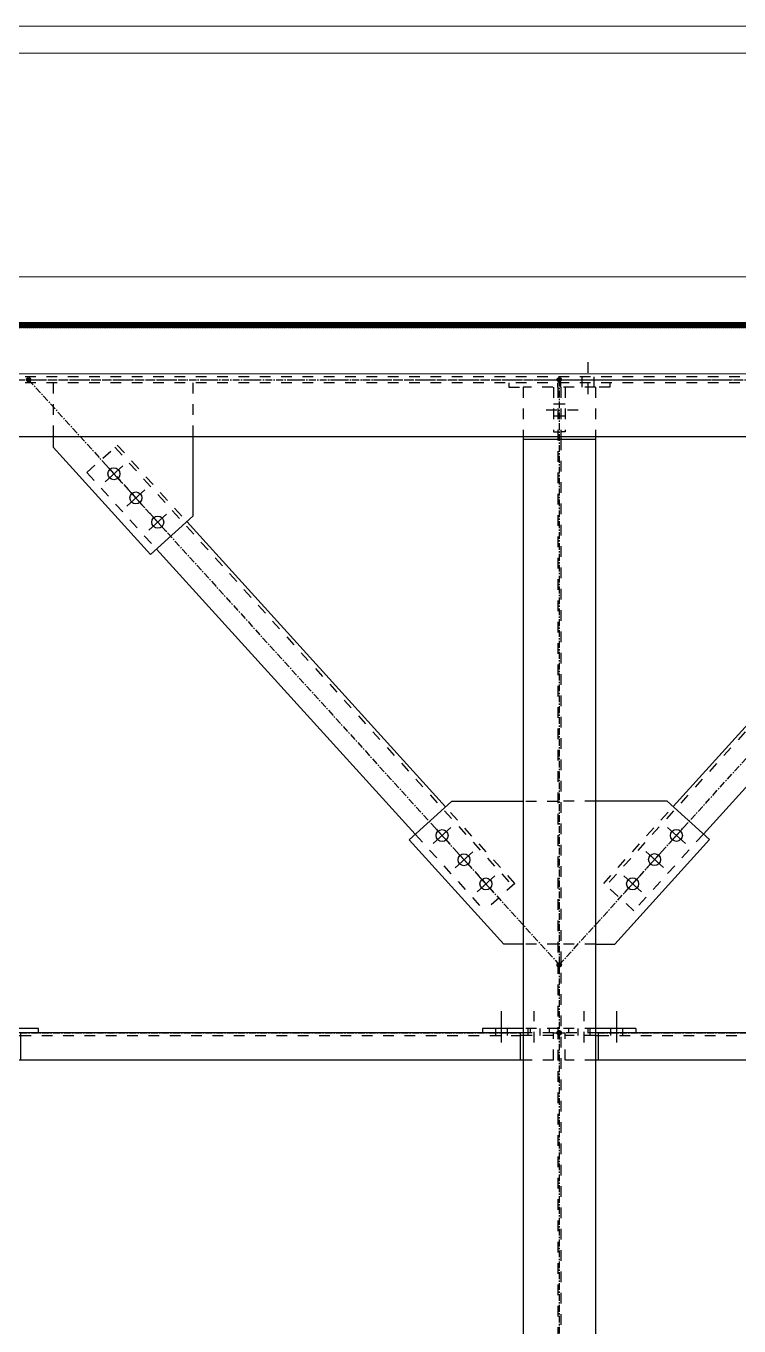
# Model space of a CAD drawing. Header units: inches. Extents: x 209270 to 234360, y -180214 to -150194.
# Drawn here: x 220432 to 221742, y -157102 to -154714 of the extents above; entities that cross this region are included whole.
import ezdxf

# ---------------------------------------------------------------- set-up
doc = ezdxf.new("R2010")
doc.units = ezdxf.units.IN
doc.header["$LTSCALE"] = 10
doc.header["$MEASUREMENT"] = 0
for name, pattern in [('CENTER', [2, 1.25, -0.25, 0.25, -0.25]), ('DXK_LINE_DOT2', [3.9198, 1.9599, -1.9599]), ('DXK_LINE_DOT5', [7.8785, 2.979, -0.9799, 0.9799, -0.9799, 0.9799, -0.9799]), ('HIDDEN', [0.375, 0.25, -0.125])]:
    doc.linetypes.add(name, pattern=pattern)
for name, color, linetype in [('_STR_0', 5, 'Continuous'), ('_STR_1', 5, 'Continuous'), ('_STR_2', 5, 'Continuous'), ('_STR_4', 5, 'Continuous')]:
    doc.layers.add(name, color=color, linetype=linetype)
for name, color, linetype, lineweight in [('CEN', 1, 'CENTER', 9), ('handrail', 1, 'FENCELINE1', 9), ('HIDDEN', 1, 'HIDDEN', 9), ('MAIN OBJECT', 1, 'Continuous', 18), ('Sheeting', 1, 'Continuous', 0)]:
    doc.layers.add(name, color=color, linetype=linetype, lineweight=lineweight)
doc.linetypes.add('FENCELINE1', pattern='A,0.25,-0.1,[133,arial.ttf,S=0.1,R=0,X=-0.1,Y=0],-0.1,1', length=1.45)

# ---------------------------------------------------------------- blocks, each defined once
blk = doc.blocks.new('GridLine-116860372-116908 - 114867')
at = {"layer": '_STR_2', "linetype": 'DXK_LINE_DOT5'}
blk.add_line((211379.7, -155363.7), (228961.1, -155363.7), dxfattribs=at)
blk = doc.blocks.new('Part-116860372-114967 - 114867')
at = {"layer": '_STR_4', "linetype": 'Continuous'}
for points in [[(221411.9, -155367.7, -1), (221411.9, -155359.7, -1)], [(221411.9, -157367.7, -1), (221411.9, -157359.7, -1)]]:
    blk.add_hatch(color=256, dxfattribs=at).paths.add_polyline_path(points)
at = {"layer": '_STR_1', "linetype": 'DXK_LINE_DOT2'}
for p, q in [((221345.3, -155377.1), (221345.3, -155468.7)), ((221478.5, -155377.1), (221345.3, -155377.1)), ((221409, -155377.1), (221409, -156555.7)), ((221414.7, -155377.1), (221414.7, -155468.7)), ((221478.5, -155377.1), (221478.5, -155468.7)), ((221414.7, -155473.7), (221414.7, -157275.8)), ((221409, -156555.7), (221409, -157275.8)), ((221345.3, -157280.8), (221345.3, -157352.3)), ((221409, -157280.8), (221409, -157352.3)), ((221414.7, -157280.8), (221414.7, -157352.3)), ((221478.5, -157280.8), (221478.5, -157352.3)), ((221478.5, -157352.3), (221345.3, -157352.3))]:
    blk.add_line(p, q, dxfattribs=at)
at = {"layer": '_STR_2', "linetype": 'Continuous'}
for p, q in [((221345.3, -155468.7), (221345.3, -157280.8)), ((221478.5, -155473.7), (221345.3, -155473.7)), ((221409, -155468.7), (221409, -155473.7)), ((221414.7, -155468.7), (221414.7, -155473.7)), ((221478.5, -155468.7), (221478.5, -157280.8)), ((221478.5, -157275.8), (221345.3, -157275.8)), ((221409, -157275.8), (221409, -157280.8)), ((221414.7, -157275.8), (221414.7, -157280.8))]:
    blk.add_line(p, q, dxfattribs=at)
at = {"layer": '_STR_4', "linetype": 'CENTER'}
blk.add_line((221411.9, -155363.7), (221411.9, -157363.7), dxfattribs=at)
at = {"layer": '_STR_4', "linetype": 'Continuous'}
for centre in [(221411.9, -155363.7), (221411.9, -157363.7)]:
    blk.add_circle(centre, 4, dxfattribs=at)
blk = doc.blocks.new('Part-116860372-114888 - 114867')
at = {"layer": '_STR_1', "linetype": 'DXK_LINE_DOT2'}
for p, q in [((225232.5, -155358.3), (217317.9, -155358.3)), ((225232.5, -155369.1), (217317.9, -155369.1))]:
    blk.add_line(p, q, dxfattribs=at)
at = {"layer": '_STR_2', "linetype": 'Continuous'}
for p, q in [((219601.9, -155258.7), (225232.5, -155258.7)), ((225232.5, -155468.7), (219601.9, -155468.7))]:
    blk.add_line(p, q, dxfattribs=at)
at = {"layer": '_STR_4', "linetype": 'CENTER'}
blk.add_line((217011.9, -155363.7), (225511.9, -155363.7), dxfattribs=at)
blk = doc.blocks.new('Part-116860372-116075 - 114867')
at = {"layer": '_STR_1', "linetype": 'DXK_LINE_DOT2'}
for p, q in [((220482, -155369.1), (220482, -155468.7)), ((220738.5, -155369.1), (220738.5, -155468.7))]:
    blk.add_line(p, q, dxfattribs=at)
at = {"layer": '_STR_2', "linetype": 'Continuous'}
for p, q in [((220482, -155468.7), (220482, -155487.8)), ((220738.5, -155468.7), (220738.5, -155614.3)), ((220482, -155487.8), (220660.7, -155684.9)), ((220660.7, -155684.9), (220738.5, -155614.3))]:
    blk.add_line(p, q, dxfattribs=at)
blk = doc.blocks.new('Part-116860372-115060 - 114867')
at = {"layer": '_STR_4', "linetype": 'Continuous'}
for points in [[(220311.9, -156567.7, -1), (220311.9, -156559.7, -1)], [(221411.9, -156567.7, -1), (221411.9, -156559.7, -1)]]:
    blk.add_hatch(color=256, dxfattribs=at).paths.add_polyline_path(points)
at = {"layer": '_STR_1', "linetype": 'DXK_LINE_DOT2'}
for p, q in [((220421.9, -156563.7), (220325.3, -156563.7)), ((220325.3, -156613.7), (220325.3, -156563.7)), ((220416.9, -156568.7), (220325.3, -156568.7)), ((220421.9, -156568.7), (221340.3, -156568.7)), ((221401, -156563.7), (221340.3, -156563.7)), ((221401, -156568.7), (221345.3, -156568.7)), ((221401, -156613.7), (221401, -156563.7)), ((220416.9, -156613.7), (220325.3, -156613.7)), ((221401, -156613.7), (221340.3, -156613.7))]:
    blk.add_line(p, q, dxfattribs=at)
at = {"layer": '_STR_2', "linetype": 'Continuous'}
for p, q in [((220416.9, -156568.7), (220421.9, -156568.7)), ((221340.3, -156563.7), (220421.9, -156563.7)), ((220421.9, -156563.7), (220421.9, -156613.7)), ((221340.3, -156563.7), (221340.3, -156613.7)), ((221345.3, -156568.7), (221340.3, -156568.7)), ((221345.3, -156613.7), (220416.9, -156613.7))]:
    blk.add_line(p, q, dxfattribs=at)
at = {"layer": '_STR_4', "linetype": 'CENTER'}
for p, q in [((220311.9, -156563.7), (220325.3, -156563.7)), ((220421.9, -156563.7), (221340.3, -156563.7)), ((221401, -156563.7), (221411.9, -156563.7))]:
    blk.add_line(p, q, dxfattribs=at)
at = {"layer": '_STR_4', "linetype": 'Continuous'}
for centre in [(220311.9, -156563.7), (221411.9, -156563.7)]:
    blk.add_circle(centre, 4, dxfattribs=at)
blk = doc.blocks.new('Part-116860372-115061 - 114867')
at = {"layer": '_STR_4', "linetype": 'Continuous'}
for points in [[(221411.9, -156567.7, -1), (221411.9, -156559.7, -1)], [(222511.9, -156567.7, -1), (222511.9, -156559.7, -1)]]:
    blk.add_hatch(color=256, dxfattribs=at).paths.add_polyline_path(points)
at = {"layer": '_STR_1', "linetype": 'DXK_LINE_DOT2'}
for p, q in [((221483.5, -156563.7), (221422.7, -156563.7)), ((221422.7, -156613.7), (221422.7, -156563.7)), ((221478.5, -156568.7), (221422.7, -156568.7)), ((221483.5, -156568.7), (222440.3, -156568.7)), ((222501, -156563.7), (222440.3, -156563.7)), ((222501, -156568.7), (222445.3, -156568.7)), ((222501, -156613.7), (222501, -156563.7)), ((221478.5, -156613.7), (221422.7, -156613.7)), ((222501, -156613.7), (222445.3, -156613.7))]:
    blk.add_line(p, q, dxfattribs=at)
at = {"layer": '_STR_2', "linetype": 'Continuous'}
for p, q in [((221478.5, -156568.7), (221483.5, -156568.7)), ((222440.3, -156563.7), (221483.5, -156563.7)), ((221483.5, -156563.7), (221483.5, -156613.7)), ((222440.3, -156563.7), (222440.3, -156613.7)), ((222445.3, -156568.7), (222440.3, -156568.7)), ((222445.3, -156613.7), (221478.5, -156613.7))]:
    blk.add_line(p, q, dxfattribs=at)
at = {"layer": '_STR_4', "linetype": 'CENTER'}
for p, q in [((221411.9, -156563.7), (221422.7, -156563.7)), ((221483.5, -156563.7), (222440.3, -156563.7)), ((222501, -156563.7), (222511.9, -156563.7))]:
    blk.add_line(p, q, dxfattribs=at)
at = {"layer": '_STR_4', "linetype": 'Continuous'}
for centre in [(221411.9, -156563.7), (222511.9, -156563.7)]:
    blk.add_circle(centre, 4, dxfattribs=at)
blk = doc.blocks.new('Bolt-116860372-116079 - 114867')
at = {"layer": '_STR_2', "linetype": 'Continuous'}
for p, q in [((221610.8, -156186.2), (221643.5, -156215.7)), ((221641.9, -156184.6), (221612.4, -156217.2)), ((221570.6, -156230.6), (221603.2, -156260.2)), ((221601.6, -156229.1), (221572.1, -156261.7)), ((221530.3, -156275.1), (221562.9, -156304.7)), ((221561.4, -156273.6), (221531.8, -156306.2))]:
    blk.add_line(p, q, dxfattribs=at)
for centre in [(221627.1, -156200.9), (221586.9, -156245.4), (221546.6, -156289.9)]:
    blk.add_circle(centre, 11, dxfattribs=at)
blk = doc.blocks.new('Part-116860372-115091 - 114867')
at = {"layer": '_STR_4', "linetype": 'Continuous'}
for points in [[(222385.3, -155367.7, -1), (222385.3, -155359.7, -1)], [(221411.9, -156442.7, -1), (221411.9, -156434.7, -1)]]:
    blk.add_hatch(color=256, dxfattribs=at).paths.add_polyline_path(points)
at = {"layer": '_STR_1', "linetype": 'DXK_LINE_DOT2'}
for p, q in [((222227.1, -155487.7), (221497.9, -156293)), ((222222.7, -155483.7), (222095.1, -155624.5)), ((222222.7, -155483.7), (222278.3, -155534)), ((222278.3, -155534), (222150.7, -155674.9)), ((221493.5, -156289), (221621, -156148.1)), ((221676.6, -156198.5), (221549.1, -156339.3)), ((221549.1, -156339.3), (221493.5, -156289))]:
    blk.add_line(p, q, dxfattribs=at)
at = {"layer": '_STR_2', "linetype": 'Continuous'}
for p, q in [((222095.1, -155624.5), (221621, -156148.1)), ((222150.7, -155674.9), (221676.6, -156198.5))]:
    blk.add_line(p, q, dxfattribs=at)
at = {"layer": '_STR_4', "linetype": 'CENTER'}
blk.add_line((221411.9, -156438.7), (222385.3, -155363.7), dxfattribs=at)
at = {"layer": '_STR_4', "linetype": 'Continuous'}
for centre in [(222385.3, -155363.7), (221411.9, -156438.7)]:
    blk.add_circle(centre, 4, dxfattribs=at)
blk = doc.blocks.new('Part-116860372-115092 - 114867')
at = {"layer": '_STR_4', "linetype": 'Continuous'}
for points in [[(220436.9, -155367.7, -1), (220436.9, -155359.7, -1)], [(221411.9, -156442.7, -1), (221411.9, -156434.7, -1)]]:
    blk.add_hatch(color=256, dxfattribs=at).paths.add_polyline_path(points)
at = {"layer": '_STR_1', "linetype": 'DXK_LINE_DOT2'}
for p, q in [((220544.1, -155534.1), (220599.7, -155483.7)), ((220595.3, -155487.7), (221325.8, -156293.2)), ((220599.7, -155483.7), (220727.3, -155624.4)), ((220544.1, -155534.1), (220671.8, -155674.8)), ((221330.3, -156289.2), (221202.6, -156148.4)), ((221147.1, -156198.8), (221274.7, -156339.6)), ((221330.3, -156289.2), (221274.7, -156339.6))]:
    blk.add_line(p, q, dxfattribs=at)
at = {"layer": '_STR_2', "linetype": 'Continuous'}
for p, q in [((220727.3, -155624.4), (221202.6, -156148.4)), ((220671.8, -155674.8), (221147.1, -156198.8))]:
    blk.add_line(p, q, dxfattribs=at)
at = {"layer": '_STR_4', "linetype": 'CENTER'}
blk.add_line((220436.9, -155363.7), (221411.9, -156438.7), dxfattribs=at)
at = {"layer": '_STR_4', "linetype": 'Continuous'}
for centre in [(220436.9, -155363.7), (221411.9, -156438.7)]:
    blk.add_circle(centre, 4, dxfattribs=at)
blk = doc.blocks.new('Part-116860372-115464 - 114867')
at = {"layer": '_STR_1', "linetype": 'DXK_LINE_DOT2'}
for p, q in [((221319, -155369.1), (221319, -155377.1)), ((221319, -155377.1), (221345.3, -155377.1)), ((221401, -155377.1), (221401, -155459.1)), ((221409, -155377.1), (221409, -155369.1)), ((221401, -155459.1), (221409, -155459.1))]:
    blk.add_line(p, q, dxfattribs=at)
blk = doc.blocks.new('Bolt-116860372-115478 - 114867')
at = {"layer": '_STR_1', "linetype": 'DXK_LINE_DOT2'}
for p, q in [((221464.7, -155390.1), (221464.7, -155322.1)), ((221453.7, -155369.1), (221453.7, -155358.3)), ((221475.7, -155369.1), (221475.7, -155358.3)), ((221453.7, -155377.1), (221453.7, -155369.1)), ((221475.7, -155377.1), (221475.7, -155369.1))]:
    blk.add_line(p, q, dxfattribs=at)
blk = doc.blocks.new('Part-116860372-115463 - 114867')
at = {"layer": '_STR_1', "linetype": 'DXK_LINE_DOT2'}
for p, q in [((221414.7, -155377.1), (221414.7, -155369.1)), ((221422.7, -155377.1), (221422.7, -155459.1)), ((221504.7, -155377.1), (221478.5, -155377.1)), ((221504.7, -155369.1), (221504.7, -155377.1)), ((221422.7, -155459.1), (221414.7, -155459.1))]:
    blk.add_line(p, q, dxfattribs=at)
blk = doc.blocks.new('Bolt-116860372-115465 - 114867')
at = {"layer": '_STR_1', "linetype": 'DXK_LINE_DOT2'}
for p, q in [((221401, -155408.1), (221409, -155408.1)), ((221409, -155408.1), (221414.7, -155408.1)), ((221414.7, -155408.1), (221422.7, -155408.1)), ((221388, -155419.1), (221456, -155419.1)), ((221401, -155430.1), (221409, -155430.1)), ((221409, -155430.1), (221414.7, -155430.1)), ((221414.7, -155430.1), (221422.7, -155430.1))]:
    blk.add_line(p, q, dxfattribs=at)
blk = doc.blocks.new('Part-116860372-115699 - 114867')
at = {"layer": '_STR_1', "linetype": 'DXK_LINE_DOT2'}
for p, q in [((220317.3, -156563.7), (220317.3, -156555.7)), ((220317.3, -156555.7), (220416.9, -156555.7)), ((220332.3, -156563.7), (220332.3, -156555.7)), ((220367.3, -156563.7), (220367.3, -156555.7)), ((220455.2, -156563.7), (220455.2, -156555.7))]:
    blk.add_line(p, q, dxfattribs=at)
at = {"layer": '_STR_2', "linetype": 'Continuous'}
for p, q in [((220455.3, -156555.7), (220416.9, -156555.7)), ((220421.9, -156563.7), (220416.9, -156563.7)), ((220455.3, -156563.7), (220455.3, -156555.7))]:
    blk.add_line(p, q, dxfattribs=at)
blk = doc.blocks.new('Part-116860372-115701 - 114867')
at = {"layer": '_STR_1', "linetype": 'DXK_LINE_DOT2'}
for p, q in [((221478.5, -156555.7), (221414.7, -156555.7)), ((221429.7, -156563.7), (221429.7, -156555.7)), ((221464.7, -156563.7), (221464.7, -156555.7))]:
    blk.add_line(p, q, dxfattribs=at)
at = {"layer": '_STR_2', "linetype": 'Continuous'}
for p, q in [((221552.7, -156555.7), (221478.5, -156555.7)), ((221483.5, -156563.7), (221478.5, -156563.7)), ((221552.7, -156555.7), (221552.7, -156563.7))]:
    blk.add_line(p, q, dxfattribs=at)
blk = doc.blocks.new('Bolt-116860372-115702 - 114867')
at = {"layer": '_STR_1', "linetype": 'DXK_LINE_DOT2'}
for p, q in [((221457.7, -156581.7), (221457.7, -156523.7)), ((221446.7, -156563.7), (221446.7, -156555.7)), ((221446.7, -156568.7), (221446.7, -156563.7)), ((221468.7, -156563.7), (221468.7, -156555.7)), ((221468.7, -156568.7), (221468.7, -156563.7))]:
    blk.add_line(p, q, dxfattribs=at)
at = {"layer": '_STR_2', "linetype": 'Continuous'}
for p, q in [((221517.7, -156581.7), (221517.7, -156523.7)), ((221506.7, -156563.7), (221506.7, -156555.7)), ((221506.7, -156568.7), (221506.7, -156563.7)), ((221528.7, -156563.7), (221528.7, -156555.7)), ((221528.7, -156568.7), (221528.7, -156563.7))]:
    blk.add_line(p, q, dxfattribs=at)
blk = doc.blocks.new('Part-116860372-115705 - 114867')
at = {"layer": '_STR_1', "linetype": 'DXK_LINE_DOT2'}
for p, q in [((221409, -156555.7), (221345.3, -156555.7)), ((221359, -156563.7), (221359, -156555.7)), ((221394, -156563.7), (221394, -156555.7))]:
    blk.add_line(p, q, dxfattribs=at)
at = {"layer": '_STR_2', "linetype": 'Continuous'}
for p, q in [((221345.3, -156555.7), (221271, -156555.7)), ((221271, -156555.7), (221271, -156563.7)), ((221345.3, -156563.7), (221340.3, -156563.7))]:
    blk.add_line(p, q, dxfattribs=at)
blk = doc.blocks.new('Bolt-116860372-115706 - 114867')
at = {"layer": '_STR_1', "linetype": 'DXK_LINE_DOT2'}
for p, q in [((221366, -156581.7), (221366, -156523.7)), ((221355, -156563.7), (221355, -156555.7)), ((221355, -156568.7), (221355, -156563.7)), ((221377, -156563.7), (221377, -156555.7)), ((221377, -156568.7), (221377, -156563.7))]:
    blk.add_line(p, q, dxfattribs=at)
at = {"layer": '_STR_2', "linetype": 'Continuous'}
for p, q in [((221306, -156581.7), (221306, -156523.7)), ((221295, -156563.7), (221295, -156555.7)), ((221295, -156568.7), (221295, -156563.7)), ((221317, -156563.7), (221317, -156555.7)), ((221317, -156568.7), (221317, -156563.7))]:
    blk.add_line(p, q, dxfattribs=at)
blk = doc.blocks.new('Bolt-116860372-116076 - 114867')
at = {"layer": '_STR_2', "linetype": 'Continuous'}
for p, q in [((220609.9, -155521.7), (220577.3, -155551.3)), ((220608.4, -155552.8), (220578.8, -155520.2)), ((220650.2, -155566.1), (220617.6, -155595.7)), ((220648.7, -155597.2), (220619.1, -155564.6)), ((220690.5, -155610.6), (220657.9, -155640.2)), ((220689, -155641.7), (220659.4, -155609.1))]:
    blk.add_line(p, q, dxfattribs=at)
for centre in [(220593.6, -155536.5), (220633.9, -155580.9), (220674.2, -155625.4)]:
    blk.add_circle(centre, 11, dxfattribs=at)
blk = doc.blocks.new('Part-116860372-116078 - 114867')
at = {"layer": '_STR_1', "linetype": 'DXK_LINE_DOT2'}
for p, q in [((221478.5, -156138.1), (221414.7, -156138.1)), ((221478.5, -156400.7), (221414.7, -156400.7))]:
    blk.add_line(p, q, dxfattribs=at)
at = {"layer": '_STR_2', "linetype": 'Continuous'}
for p, q in [((221609.9, -156138.1), (221478.5, -156138.1)), ((221687.7, -156208.5), (221609.9, -156138.1)), ((221513.8, -156400.7), (221687.7, -156208.5)), ((221478.5, -156400.7), (221513.8, -156400.7))]:
    blk.add_line(p, q, dxfattribs=at)
blk = doc.blocks.new('Part-116860372-116081 - 114867')
at = {"layer": '_STR_1', "linetype": 'DXK_LINE_DOT2'}
for p, q in [((221409, -156138.4), (221345.3, -156138.4)), ((221409, -156400.8), (221345.3, -156400.8))]:
    blk.add_line(p, q, dxfattribs=at)
at = {"layer": '_STR_2', "linetype": 'Continuous'}
for p, q in [((221213.7, -156138.4), (221136, -156208.9)), ((221345.3, -156138.4), (221213.7, -156138.4)), ((221136, -156208.9), (221310, -156400.8)), ((221345.3, -156400.8), (221310, -156400.8))]:
    blk.add_line(p, q, dxfattribs=at)
blk = doc.blocks.new('Bolt-116860372-116082 - 114867')
at = {"layer": '_STR_2', "linetype": 'Continuous'}
for p, q in [((221180.2, -156216), (221212.8, -156186.5)), ((221181.7, -156184.9), (221211.3, -156217.5)), ((221220.5, -156260.5), (221253.1, -156230.9)), ((221222, -156229.4), (221251.6, -156262)), ((221260.8, -156304.9), (221293.4, -156275.3)), ((221262.3, -156273.8), (221291.9, -156306.4))]:
    blk.add_line(p, q, dxfattribs=at)
for centre in [(221196.5, -156201.2), (221236.8, -156245.7), (221277.1, -156290.1)]:
    blk.add_circle(centre, 11, dxfattribs=at)

msp = doc.modelspace()

# ---------------------------------------------------------------- linework, layer by layer
at = {"layer": 'CEN'}
msp.add_line((217212.2, -155263.7), (228311.6, -155263.7), dxfattribs=at)
at = {"layer": 'CEN', "elevation": 0.8}
msp.add_lwpolyline([(217011.9, -155263.7), (228511.9, -155263.7), (228511.9, -165263.7), (217011.9, -165263.7)], close=True, dxfattribs=at)
at = {"layer": 'handrail', "const_width": 10, "elevation": -448149754.8}
msp.add_lwpolyline([(228511.9, -159158.7), (228511.9, -155263.7), (217011.9, -155263.7), (217011.9, -156838.4)], dxfattribs=at)
at = {"layer": 'HIDDEN', "elevation": 0.8}
msp.add_lwpolyline([(228307.2, -155268.1), (217216.6, -155268.1), (217216.6, -155259.3), (228307.2, -155259.3)], close=True, dxfattribs=at)
at = {"layer": 'MAIN OBJECT', "elevation": 0.8}
msp.add_lwpolyline([(228307.2, -155353.1), (217216.6, -155353.1), (217216.6, -155174.3), (228307.2, -155174.3)], close=True, dxfattribs=at)
at = {"layer": 'Sheeting'}
for points in [[(216351.9, -154713.7), (229171.9, -154713.7), (229171.9, -165813.7), (216351.9, -165813.7)], [(216401.9, -154763.7), (229121.9, -154763.7), (229121.9, -165763.7), (216401.9, -165763.7)]]:
    msp.add_lwpolyline(points, close=True, dxfattribs=at)

# ---------------------------------------------------------------- block references
at = {"layer": '_STR_0', "zscale": 0.8}
for name in ['GridLine-116860372-116908 - 114867', 'Part-116860372-114888 - 114867', 'Bolt-116860372-115478 - 114867', 'Part-116860372-115092 - 114867', 'Part-116860372-114967 - 114867', 'Part-116860372-115091 - 114867', 'Part-116860372-116075 - 114867', 'Part-116860372-115464 - 114867', 'Part-116860372-115463 - 114867', 'Bolt-116860372-115465 - 114867', 'Bolt-116860372-116076 - 114867', 'Part-116860372-116081 - 114867', 'Part-116860372-116078 - 114867', 'Bolt-116860372-116082 - 114867', 'Bolt-116860372-116079 - 114867', 'Bolt-116860372-115706 - 114867', 'Bolt-116860372-115702 - 114867', 'Part-116860372-115060 - 114867', 'Part-116860372-115699 - 114867', 'Part-116860372-115705 - 114867', 'Part-116860372-115061 - 114867', 'Part-116860372-115701 - 114867']:
    msp.add_blockref(name, (0, 0), dxfattribs=at)

doc.saveas('drawing.dxf')
